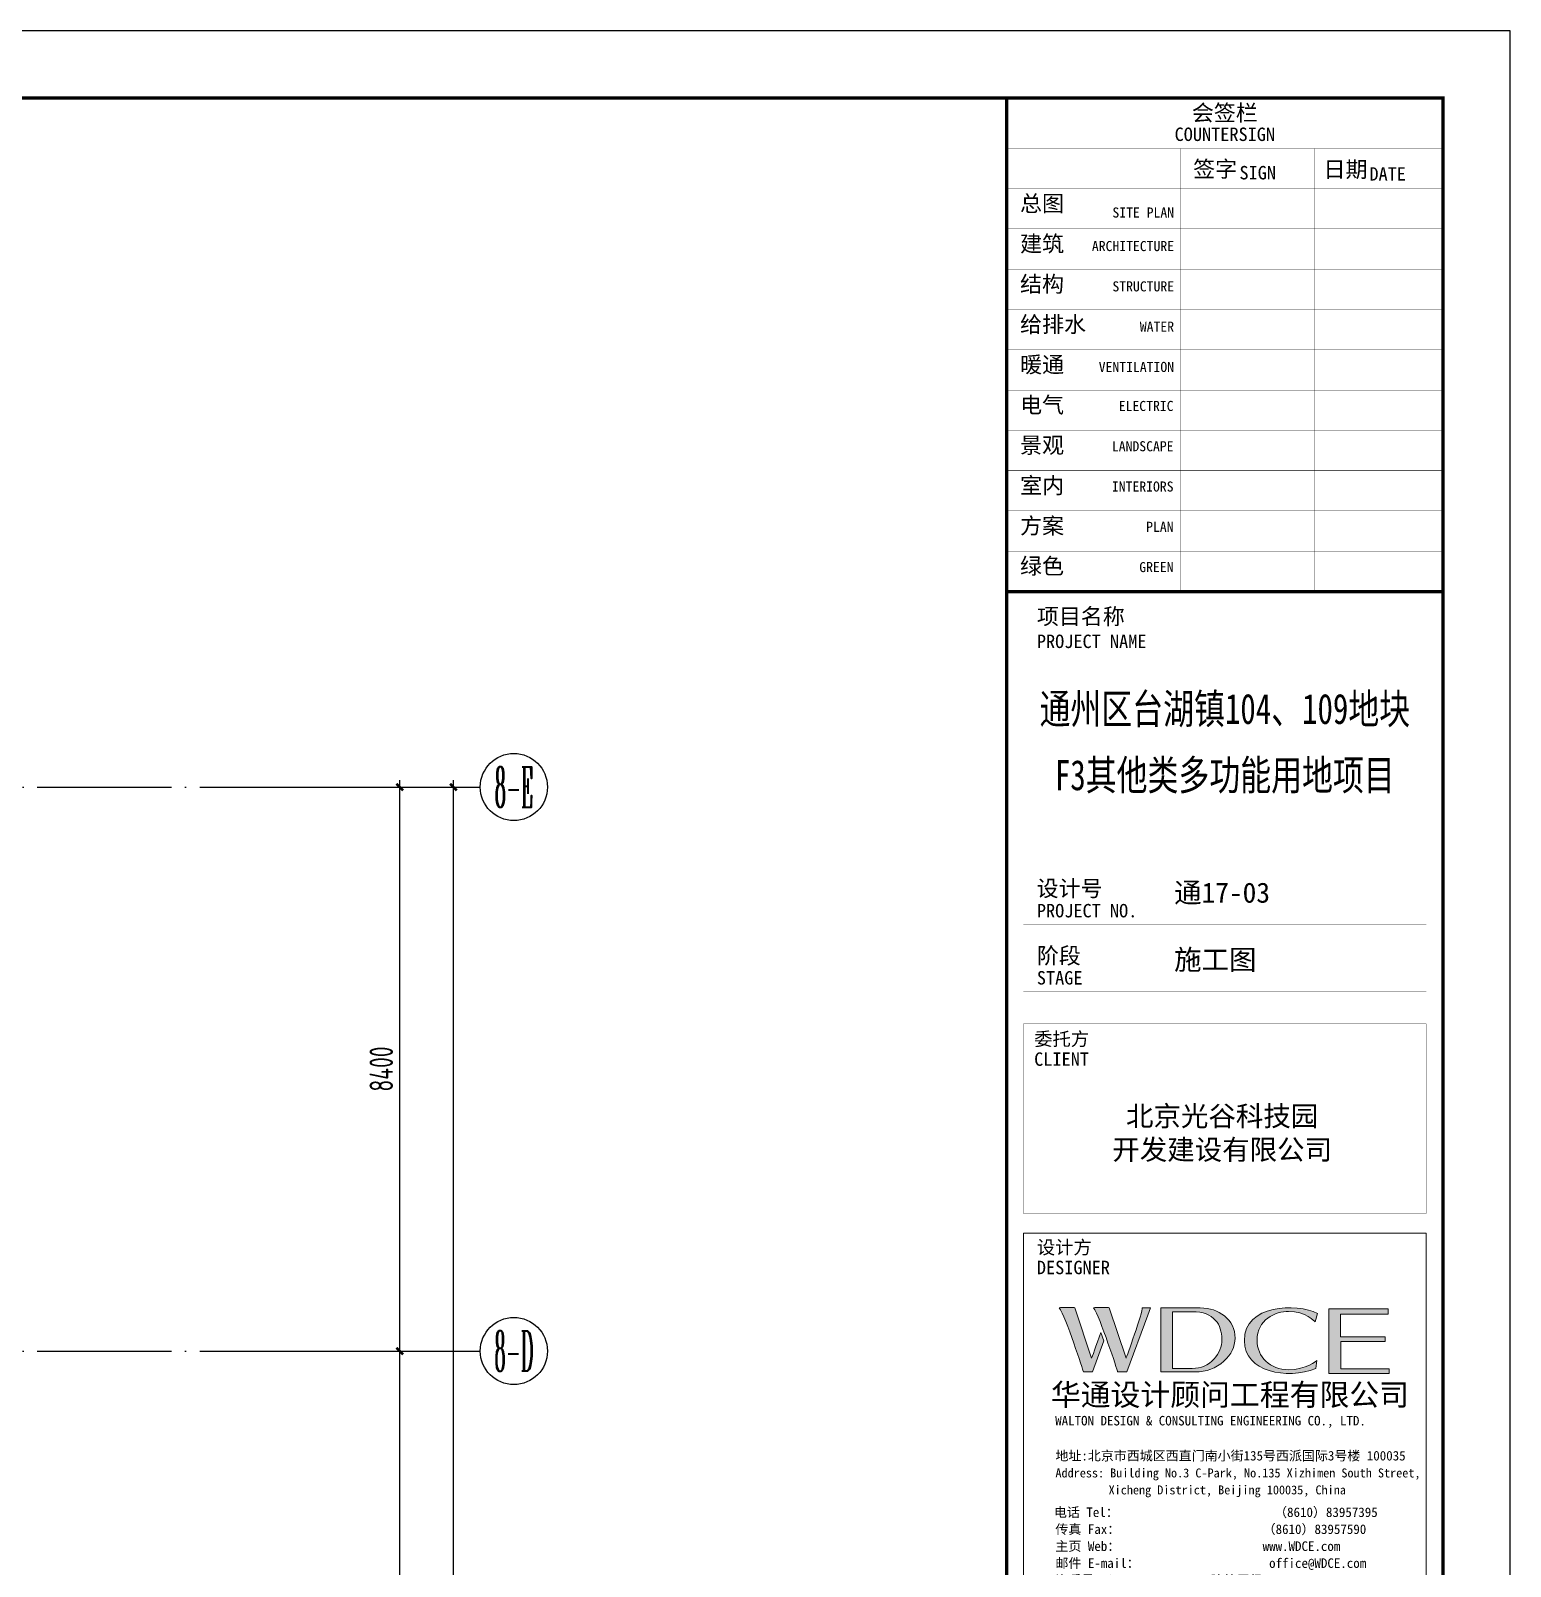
# Model space of a CAD drawing. Extents: x -765033 to 1614171, y -1073 to 729564.
# Drawn here: x 1489467 to 1511508, y 81394 to 104264 of the extents above; entities that cross this region are included whole.
import ezdxf
from ezdxf.enums import TextEntityAlignment as Align

# ---------------------------------------------------------------- set-up
doc = ezdxf.new("R2010")
doc.units = 0
doc.header["$LTSCALE"] = 1000
doc.header["$MEASUREMENT"] = 0
doc.linetypes.add('109-34 轴网$0$L1$0$$AUDIT_BAD_LTYPE1', pattern=[0])
doc.linetypes.add('DOTE', pattern=[2.42, 2, -0.2, 0.02, -0.2])
doc.layers.get('Defpoints').update_dxf_attribs({"color": 167})
for name, color, linetype in [('a-dote', 14, 'DOTE'), ('a-dote-dim', 3, 'Continuous'), ('s-dim', 3, 'Continuous'), ('s-dote-text', 7, 'Continuous')]:
    doc.layers.add(name, color=color, linetype=linetype)
doc.styles.add('TSSD_Axis', font='Complex.shx', dxfattribs={"width": 0.7, "bigfont": 'hztxt.shx'})
doc.styles.add('TSSD_Dimension', font='tssdeng.shx', dxfattribs={"width": 0.7, "bigfont": 'Hztxt.shx'})
doc.styles.add('图签信息$0$hwxh', font='')
doc.styles.add('图签信息$0$华文细黑', font='', dxfattribs={"height": 10})
doc.styles.get('图签信息$0$hwxh').set_extended_font_data('STXihei')
doc.styles.get('图签信息$0$华文细黑').set_extended_font_data('STXihei')
doc.dimstyles.new('TSSD_100_100', dxfattribs={"dimtxt": 300, "dimasz": 100, "dimexe": 100, "dimexo": 250, "dimgap": 100, "dimtad": 1, "dimdec": 0, "dimzin": 0, "dimdsep": 46, "dimtxsty": 'TSSD_Dimension', "dimblk": 'ARCHTICK', "dimblk1": 'ARCHTICK', "dimblk2": 'ARCHTICK', "dimcen": 0, "dimdle": 100, "dimclrt": 7, "dimadec": 0, "dimazin": 0, "dimtfac": 1, "dimtdec": 0, "dimtix": 1, "dimtmove": 2, "dimatfit": 3, "dimfxl": 1, "dimtolj": 1, "dimtzin": 0, "dimarcsym": 0})

# ---------------------------------------------------------------- blocks, each defined once
blk = doc.blocks.new('图框-A1')
for points, const_width in [([(0, 0), (841, 0), (841, 594), (0, 594)], 0.05), ([(766, 584), (25, 584), (25, 10), (766, 10)], 0.5)]:
    blk.add_lwpolyline(points, close=True, dxfattribs=dict(const_width=const_width))
blk = doc.blocks.new('_ArchTick')
at = {"color": 0, "linetype": 'ByBlock', "const_width": 0.4}
blk.add_lwpolyline([(-0.5, -0.5), (0.5, 0.5)], dxfattribs=at)
blk = doc.blocks.new('*D1031')
at = {"layer": 'Defpoints', "color": 0, "transparency": 16777216}
for p in [(48200, 25200), (50400, 25200), (48200, 16800)]:
    blk.add_point(p, dxfattribs=at)
at = {"layer": 's-dim', "color": 0, "lineweight": -2, "transparency": 16777216}
for p, q in [((48450, 25200), (50500, 25200)), ((50400, 16700), (50400, 25300)), ((48450, 16800), (50500, 16800))]:
    blk.add_line(p, q, dxfattribs=at)
at = {"layer": 's-dim', "color": 0, "lineweight": -2, "transparency": 16777216, "xscale": 100, "yscale": 100, "zscale": 100}
for p, rotation in [((50400, 25200), 90), ((50400, 16800), 270)]:
    blk.add_blockref('_ArchTick', p, dxfattribs=dict(at, rotation=rotation))
at = {"layer": 's-dim', "color": 7, "transparency": 16777216, "insert": (50125, 21000), "char_height": 350, "attachment_point": 5, "rotation": 90, "style": 'TSSD_Dimension'}
blk.add_mtext('\\A1;8400', dxfattribs=at)
blk = doc.blocks.new('*D1032')
at = {"layer": 'Defpoints', "color": 0, "transparency": 16777216}
for p in [(48200, 33600), (50400, 33600), (48200, 25200)]:
    blk.add_point(p, dxfattribs=at)
at = {"layer": 's-dim', "color": 0, "lineweight": -2, "transparency": 16777216}
for p, q in [((50400, 25100), (50400, 33700)), ((48450, 33600), (50500, 33600)), ((48450, 25200), (50500, 25200))]:
    blk.add_line(p, q, dxfattribs=at)
at = {"layer": 's-dim', "color": 0, "lineweight": -2, "transparency": 16777216, "xscale": 100, "yscale": 100, "zscale": 100}
for p, rotation in [((50400, 33600), 90), ((50400, 25200), 270)]:
    blk.add_blockref('_ArchTick', p, dxfattribs=dict(at, rotation=rotation))
at = {"layer": 's-dim', "color": 7, "transparency": 16777216, "insert": (50125, 29400), "char_height": 350, "attachment_point": 5, "rotation": 90, "style": 'TSSD_Dimension'}
blk.add_mtext('\\A1;8400', dxfattribs=at)
blk = doc.blocks.new('*D1035')
at = {"layer": 'a-dote-dim', "color": 0, "lineweight": -2, "transparency": 16777216}
for p, q in [((51200, -100), (51200, 33700)), ((47650, 33600), (51300, 33600)), ((47650, 0), (51300, 0))]:
    blk.add_line(p, q, dxfattribs=at)
at = {"layer": 'Defpoints', "color": 0, "transparency": 16777216}
for p in [(47400, 33600), (51200, 33600), (47400, 0)]:
    blk.add_point(p, dxfattribs=at)
at = {"layer": 'a-dote-dim', "color": 0, "lineweight": -2, "transparency": 16777216, "xscale": 100, "yscale": 100, "zscale": 100}
for p, rotation in [((51200, 33600), 90), ((51200, 0), 270)]:
    blk.add_blockref('_ArchTick', p, dxfattribs=dict(at, rotation=rotation))
at = {"layer": 'a-dote-dim', "color": 7, "transparency": 16777216, "insert": (50925, 16800), "char_height": 350, "attachment_point": 5, "rotation": 90, "style": 'TSSD_Dimension'}
blk.add_mtext('\\A1;33600', dxfattribs=at)
blk = doc.blocks.new('ts_axno')
at = {"color": 0, "linetype": 'ByBlock', "lineweight": -2}
blk.add_circle((0, 0), 0.5, dxfattribs=at)
at = {"color": 0, "linetype": 'ByBlock', "lineweight": -2, "style": 'TSSD_Axis', "width": 0.7}
blk.add_attdef('A', text='', height=0.6, dxfattribs=at).set_placement((0, 0), align=Align.MIDDLE_CENTER)
blk = doc.blocks.new('图签信息$0$logo2')
h = blk.add_hatch(color=7)
h.paths.add_polyline_path([(19.021, -7.36), (15.845, -7.36), (15.845, -3.972), (18.974, -3.972), (18.974, -4.243), (16.461, -4.243), (16.461, -5.448), (18.811, -5.448), (18.811, -5.686), (16.474, -5.686), (16.474, -7.116), (19.021, -7.116)])
edge = h.paths.add_edge_path()
edge.add_spline(control_points=[(15.259, -4.206), (15.259, -4.206), (15.127, -4.646), (15.127, -4.646), (15.127, -4.646), (14.62, -4.101), (13.734, -4.101), (13.035, -4.101), (12.071, -4.537), (12.076, -5.621), (12.08, -6.488), (12.766, -7.164), (13.734, -7.168), (14.656, -7.172), (15.227, -6.68), (15.227, -6.68), (15.227, -6.68), (15.164, -7.108), (15.164, -7.108), (13.632, -7.703), (11.417, -7.291), (11.411, -5.643), (11.404, -3.721), (14.157, -3.665), (15.259, -4.206)], knot_values=[0, 0, 0, 0, 1, 1, 1, 2, 2, 2, 3, 3, 3, 4, 4, 4, 5, 5, 5, 6, 6, 6, 7, 7, 7, 8, 8, 8, 8], degree=3, periodic=0)
edge = h.paths.add_edge_path(flags=16)
edge.add_spline(control_points=[(10.229, -5.566), (10.229, -5.16), (10.12, -4.83), (9.897, -4.576), (9.63, -4.273), (9.228, -4.122), (8.69, -4.122), (8.69, -4.122), (7.638, -4.122), (7.638, -4.122), (7.638, -4.122), (7.638, -7.098), (7.638, -7.098), (7.638, -7.098), (8.663, -7.098), (8.663, -7.098), (9.133, -7.098), (9.519, -6.934), (9.823, -6.604), (10.095, -6.309), (10.229, -5.964), (10.229, -5.566)], knot_values=[0, 0, 0, 0, 1, 1, 1, 2, 2, 2, 3, 3, 3, 4, 4, 4, 5, 5, 5, 6, 6, 6, 7, 7, 7, 7], degree=3, periodic=0)
edge = h.paths.add_edge_path()
edge.add_spline(control_points=[(10.919, -5.505), (10.919, -5.962), (10.725, -6.366), (10.336, -6.719), (9.92, -7.098), (9.414, -7.288), (8.817, -7.288), (8.817, -7.288), (7.028, -7.288), (7.028, -7.288), (7.028, -7.288), (7.028, -3.925), (7.028, -3.925), (7.028, -3.925), (9.095, -3.925), (9.095, -3.925), (9.593, -3.925), (10.015, -4.063), (10.363, -4.34), (10.733, -4.637), (10.919, -5.026), (10.919, -5.505)], knot_values=[0, 0, 0, 0, 1, 1, 1, 2, 2, 2, 3, 3, 3, 4, 4, 4, 5, 5, 5, 6, 6, 6, 7, 7, 7, 7], degree=3, periodic=0)
at = {"lineweight": 0}
blk.add_lwpolyline([(19.021, -7.36), (15.845, -7.36), (15.845, -3.972), (18.974, -3.972), (18.974, -4.243), (16.461, -4.243), (16.461, -5.448), (18.811, -5.448), (18.811, -5.686), (16.474, -5.686), (16.474, -7.116), (19.021, -7.116), (19.021, -7.36)], dxfattribs=at)
for points, knots in [([(10.919, -5.505), (10.919, -5.962), (10.725, -6.366), (10.336, -6.719), (9.92, -7.098), (9.414, -7.288), (8.817, -7.288), (8.817, -7.288), (7.028, -7.288), (7.028, -7.288), (7.028, -7.288), (7.028, -3.925), (7.028, -3.925), (7.028, -3.925), (9.095, -3.925), (9.095, -3.925), (9.593, -3.925), (10.015, -4.063), (10.363, -4.34), (10.733, -4.637), (10.919, -5.026), (10.919, -5.505)], [0, 0, 0, 0, 1, 1, 1, 2, 2, 2, 3, 3, 3, 4, 4, 4, 5, 5, 5, 6, 6, 6, 7, 7, 7, 7]), ([(15.259, -4.206), (15.259, -4.206), (15.127, -4.646), (15.127, -4.646), (15.127, -4.646), (14.62, -4.101), (13.734, -4.101), (13.035, -4.101), (12.071, -4.537), (12.076, -5.621), (12.08, -6.488), (12.766, -7.164), (13.734, -7.168), (14.656, -7.172), (15.227, -6.68), (15.227, -6.68), (15.227, -6.68), (15.164, -7.108), (15.164, -7.108), (13.632, -7.703), (11.417, -7.291), (11.411, -5.643), (11.404, -3.721), (14.157, -3.665), (15.259, -4.206)], [0, 0, 0, 0, 1, 1, 1, 2, 2, 2, 3, 3, 3, 4, 4, 4, 5, 5, 5, 6, 6, 6, 7, 7, 7, 8, 8, 8, 8]), ([(10.229, -5.566), (10.229, -5.16), (10.12, -4.83), (9.897, -4.576), (9.63, -4.273), (9.228, -4.122), (8.69, -4.122), (8.69, -4.122), (7.638, -4.122), (7.638, -4.122), (7.638, -4.122), (7.638, -7.098), (7.638, -7.098), (7.638, -7.098), (8.663, -7.098), (8.663, -7.098), (9.133, -7.098), (9.519, -6.934), (9.823, -6.604), (10.095, -6.309), (10.229, -5.964), (10.229, -5.566)], [0, 0, 0, 0, 1, 1, 1, 2, 2, 2, 3, 3, 3, 4, 4, 4, 5, 5, 5, 6, 6, 6, 7, 7, 7, 7])]:
    blk.add_open_spline(points, degree=3, knots=knots, dxfattribs=at)
blk = doc.blocks.new('图签信息$0$logo1')
h = blk.add_hatch(color=8)
edge = h.paths.add_edge_path()
edge.add_spline(control_points=[(3.863, -5.205), (3.635, -5.88), (3.386, -6.562), (3.386, -6.562), (3.386, -6.562), (2.503, -3.908), (2.503, -3.908), (2.503, -3.908), (1.802, -3.905), (1.687, -3.908), (2.021, -4.386), (2.952, -7.271), (2.952, -7.271), (2.952, -7.271), (3.437, -7.271), (3.437, -7.271), (3.437, -7.271), (4.032, -5.659), (4.032, -5.659), (4.032, -5.659), (3.863, -5.205), (3.863, -5.205)], knot_values=[0, 0, 0, 0, 1, 1, 1, 2, 2, 2, 3, 3, 3, 4, 4, 4, 5, 5, 5, 6, 6, 6, 7, 7, 7, 7], degree=3, periodic=0)
h = blk.add_hatch(color=7)
edge = h.paths.add_edge_path()
edge.add_spline(control_points=[(6.038, -3.908), (6.09, -4.101), (5.198, -6.562), (5.198, -6.562), (5.198, -6.562), (4.302, -3.908), (4.302, -3.908), (4.302, -3.908), (3.6, -3.905), (3.486, -3.908), (3.821, -4.386), (4.751, -7.271), (4.751, -7.271), (4.751, -7.271), (5.236, -7.271), (5.236, -7.271), (5.236, -7.271), (6.333, -4.3), (6.333, -4.3), (6.333, -4.3), (6.482, -3.908), (6.482, -3.908), (6.482, -3.908), (6.214, -3.914), (6.038, -3.908)], knot_values=[0, 0, 0, 0, 1, 1, 1, 2, 2, 2, 3, 3, 3, 4, 4, 4, 5, 5, 5, 6, 6, 6, 7, 7, 7, 8, 8, 8, 8], degree=3, periodic=0)
at = {"color": 8, "lineweight": 0}
blk.add_open_spline([(3.863, -5.205), (3.635, -5.88), (3.386, -6.562), (3.386, -6.562), (3.386, -6.562), (2.503, -3.908), (2.503, -3.908), (2.503, -3.908), (1.802, -3.905), (1.687, -3.908), (2.021, -4.386), (2.952, -7.271), (2.952, -7.271), (2.952, -7.271), (3.437, -7.271), (3.437, -7.271), (3.437, -7.271), (4.032, -5.659), (4.032, -5.659), (4.032, -5.659), (3.863, -5.205), (3.863, -5.205)], degree=3, knots=[0, 0, 0, 0, 1, 1, 1, 2, 2, 2, 3, 3, 3, 4, 4, 4, 5, 5, 5, 6, 6, 6, 7, 7, 7, 7], dxfattribs=at)
at = {"lineweight": 0}
blk.add_open_spline([(6.038, -3.908), (6.09, -4.101), (5.198, -6.562), (5.198, -6.562), (5.198, -6.562), (4.302, -3.908), (4.302, -3.908), (4.302, -3.908), (3.6, -3.905), (3.486, -3.908), (3.821, -4.386), (4.751, -7.271), (4.751, -7.271), (4.751, -7.271), (5.236, -7.271), (5.236, -7.271), (5.236, -7.271), (6.333, -4.3), (6.333, -4.3), (6.333, -4.3), (6.482, -3.908), (6.482, -3.908), (6.482, -3.908), (6.214, -3.914), (6.038, -3.908)], degree=3, knots=[0, 0, 0, 0, 1, 1, 1, 2, 2, 2, 3, 3, 3, 4, 4, 4, 5, 5, 5, 6, 6, 6, 7, 7, 7, 8, 8, 8, 8], dxfattribs=at)
blk.add_blockref('图签信息$0$logo2', (0, 0))
blk = doc.blocks.new('图签信息$0$时间-logo')
at = {"layer": 'Defpoints', "lineweight": 0}
blk.add_lwpolyline([(0, -23.457), (-21.166, -23.457), (-21.166, 0), (0, 0), (0, -23.457)], dxfattribs=at)
blk.add_blockref('图签信息$0$logo1', (-20.967, 0))
at = {"style": '图签信息$0$hwxh'}
for s, height, p in [('华通设计顾问工程有限公司 ', 1.15, (-19.726, -9.054)), ('WALTON DESIGN & CONSULTING ENGINEERING CO., LTD.', 0.5, (-19.497, -10.096)), ('地址:北京市西城区西直门南小街135号西派国际3号楼 100035', 0.5, (-19.485, -11.936)), ('Address: Building No.3 C-Park, No.135 Xizhimen South Street, ', 0.47, (-19.485, -12.827)), ('Xicheng District, Beijing 100035, China ', 0.47, (-16.691, -13.718)), ('电话 Tel：                        （8610）83957395 ', 0.5, (-19.564, -14.906)), ('传真 Fax：                      （8610）83957590 ', 0.5, (-19.485, -15.798)), ('主页 Web：                      www.WDCE.com ', 0.5, (-19.485, -16.689)), ('邮件 E-mail：                    office@WDCE.com ', 0.5, (-19.485, -17.58)), ('资质号 Licence No.：    建筑甲级 A111010265 ', 0.5, (-19.485, -18.472)), ('   规划甲级 101195', 0.5, (-12.602, -19.363))]:
    blk.add_text(s, height=height, dxfattribs=at).set_placement(p)
blk = doc.blocks.new('图签-A1')
at = {"const_width": 0.5}
for points in [[(-64.75, 574.25), (-64.75, 500.75), (0.25, 500.75), (0.25, 574.25)], [(-64.75, 0.25), (0.25, 0.25), (0.25, 500.75), (-64.75, 500.75)]]:
    blk.add_lwpolyline(points, close=True, dxfattribs=at)
at = {"ltscale": 0.001, "const_width": 0.5}
blk.add_lwpolyline([(-64.75, 574.25), (0.25, 574.25), (0.25, 0.25), (-64.75, 0.25)], close=True, dxfattribs=at)
at = {"const_width": 0.05}
for points in [[(-64.75, 566.75), (0.25, 566.75)], [(-38.89, 566.75), (-38.89, 500.75)], [(-18.85, 566.75), (-18.85, 500.75)], [(-64.75, 560.75), (0.25, 560.75)], [(-64.75, 554.75), (0.25, 554.75)], [(-64.75, 548.75), (0.25, 548.75)], [(-64.75, 542.75), (0.25, 542.75)], [(-64.75, 536.75), (0.25, 536.75)], [(-64.75, 530.75), (0.25, 530.75)], [(-64.75, 524.75), (0.25, 524.75)], [(-64.75, 518.75), (0.25, 518.75)], [(-64.75, 512.75), (0.25, 512.75)], [(-64.75, 512.75), (0.25, 512.75)], [(-64.75, 506.75), (0.25, 506.75)], [(-64.75, 500.75), (0.25, 500.75)], [(-62.25, 451.12), (-2.25, 451.12)], [(-62.25, 441.12), (-2.25, 441.12)], [(-2.25, 408.1), (-2.25, 436.37), (-62.25, 436.37), (-62.25, 408.1)], [(-62.25, 408.1), (-2.25, 408.1)], [(-62.25, 405.17), (-62.25, 228.08)], [(-62.25, 405.17), (-2.25, 405.17)], [(-62.25, 228.08), (-2.25, 228.08), (-2.25, 405.17)]]:
    blk.add_lwpolyline(points, dxfattribs=at)
at = {"ltscale": 0.001, "xscale": 2.8346899375274, "yscale": 2.8346899375274, "zscale": 2.8346899375274, "rotation": 3.913909278468755e-07}
blk.add_blockref('图签信息$0$时间-logo', (-2.25, 405.17), dxfattribs=at)
at = {"style": '图签信息$0$华文细黑'}
for s, height, p in [('会签栏', 2.4, (-32.25, 573.25)), ('COUNTERSIGN', 2, (-32.25, 569.85))]:
    blk.add_text(s, height=height, rotation=0, dxfattribs=at).set_placement(p, align=Align.TOP_CENTER)
for s, height, p in [('签字', 2.4, (-36.97, 564.88)), ('日期', 2.4, (-17.54, 564.83)), ('SIGN', 2, (-30.07, 564.13)), ('DATE', 2, (-10.71, 563.95)), ('总图', 2.4, (-62.75, 559.75)), ('建筑', 2.4, (-62.75, 553.75)), ('结构', 2.4, (-62.75, 547.75)), ('给排水', 2.4, (-62.75, 541.75)), ('暖通', 2.4, (-62.75, 535.75)), ('电气', 2.4, (-62.75, 529.75)), ('景观', 2.4, (-62.75, 523.75)), ('室内', 2.4, (-62.75, 517.75)), ('方案', 2.4, (-62.75, 511.75)), ('绿色', 2.4, (-62.75, 505.75)), ('项目名称', 2.4, (-60.25, 498.25)), ('PROJECT NAME', 2, (-60.25, 494.33)), ('设计号', 2.4, (-60.29, 457.73)), ('PROJECT NO.', 2, (-60.25, 454.22)), ('阶段', 2.4, (-60.25, 447.72)), ('STAGE', 2, (-60.25, 444.22)), ('委托方', 2, (-60.65, 435.11)), ('CLIENT', 2, (-60.65, 432.11)), ('设计方', 2, (-60.25, 404.08)), ('DESIGNER', 2, (-60.25, 401.08))]:
    blk.add_text(s, height=height, rotation=0, dxfattribs=at).set_placement(p, align=Align.TOP_LEFT)
for s, p in [('SITE PLAN', (-39.81, 557.95)), ('ARCHITECTURE', (-39.81, 552.95)), ('STRUCTURE', (-39.81, 546.95)), ('WATER', (-39.81, 540.95)), ('VENTILATION', (-39.81, 534.95)), ('ELECTRIC', (-39.89, 529.14)), ('LANDSCAPE', (-39.89, 523.14)), ('INTERIORS', (-39.89, 517.14)), ('PLAN', (-39.89, 511.14)), ('GREEN', (-39.89, 505.14))]:
    blk.add_text(s, height=1.5, rotation=0, dxfattribs=at).set_placement(p, align=Align.TOP_RIGHT)
at = {"color": 4, "style": '图签信息$0$华文细黑', "width": 0.75}
for s, p in [('通州区台湖镇104、109地块', (-32.25, 481.03)), ('F3其他类多功能用地项目', (-32.25, 471.16))]:
    blk.add_text(s, height=4.5, rotation=0, dxfattribs=at).set_placement(p, align=Align.CENTER)
at = {"color": 4, "ltscale": 0.001, "char_height": 3, "width": 58.4895, "rotation": 0, "style": '图签信息$0$华文细黑'}
for s, insert, attachment_point in [('通17-03', (-39.81, 455.76), 4), ('施工图', (-39.81, 445.76), 4), ('北京光谷科技园\\P开发建设有限公司', (-32.65, 419.96), 5)]:
    blk.add_mtext(s, dxfattribs=dict(at, insert=insert, attachment_point=attachment_point))
blk = doc.blocks.new('A$C45ED3BFD')
at = {"layer": 'a-dote'}
for p, q in [((-3400, 33600), (47600, 33600)), ((-3400, 25200), (47600, 25200))]:
    blk.add_line(p, q, dxfattribs=at)
at = {"layer": 's-dote-text'}
for p, q in [((47600, 33600), (51600, 33600)), ((47600, 25200), (51600, 25200))]:
    blk.add_line(p, q, dxfattribs=at)
ref = blk.add_blockref('ts_axno', (52100, 33600), dxfattribs=dict(at, xscale=1000, yscale=1000, zscale=1000))
ref.add_attrib('E', '8-E', dxfattribs={"height": 600, "rotation": 360, "style": 'TSSD_Axis', "width": 0.333333}).set_placement((52100, 33600), align=Align.MIDDLE_CENTER)
ref = blk.add_blockref('ts_axno', (52100, 25200), dxfattribs=dict(at, xscale=1000, yscale=1000, zscale=1000))
ref.add_attrib('D', '8-D', dxfattribs={"height": 600, "rotation": 360, "style": 'TSSD_Axis', "width": 0.333333}).set_placement((52100, 25200), align=Align.MIDDLE_CENTER)
at = {"layer": 'a-dote-dim'}
dim = blk.add_linear_dim(base=(51200, 33600), p1=(47400, 0), p2=(47400, 33600), angle=270, dimstyle='TSSD_100_100', dxfattribs=at)
dim.commit()
dim.dimension.update_dxf_attribs({"geometry": '*D1035', "text_midpoint": (50925, 16800)})
at = {"layer": 's-dim'}
for base, p1, p2, picture, middle in [((50400, 33600), (48200, 25200), (48200, 33600), '*D1032', (50125, 29400)), ((50400, 25200), (48200, 16800), (48200, 25200), '*D1031', (50125, 21000))]:
    dim = blk.add_linear_dim(base=base, p1=p1, p2=p2, angle=90, dimstyle='TSSD_100_100', dxfattribs=at)
    dim.commit()
    dim.dimension.update_dxf_attribs({"geometry": picture, "text_midpoint": middle})

msp = doc.modelspace()

# ---------------------------------------------------------------- linework, layer by layer
msp.add_lwpolyline([(1511505.3, 44861.6), (1511505.3, 104261.6), (1427405.3, 104261.6), (1427405.3, 44861.6)], close=True)

# ---------------------------------------------------------------- block references
at = {"xscale": 100, "yscale": 100, "zscale": 100}
for name, p in [('图框-A1', (1427405.3, 44861.6)), ('图签-A1', (1510480.3, 45836.6))]:
    msp.add_blockref(name, p, dxfattribs=at)
at = {"layer": 's-dim', "linetype": '109-34 轴网$0$L1$0$$AUDIT_BAD_LTYPE1'}
msp.add_blockref('A$C45ED3BFD', (1444564.4, 59400), dxfattribs=at)

doc.saveas('drawing.dxf')
